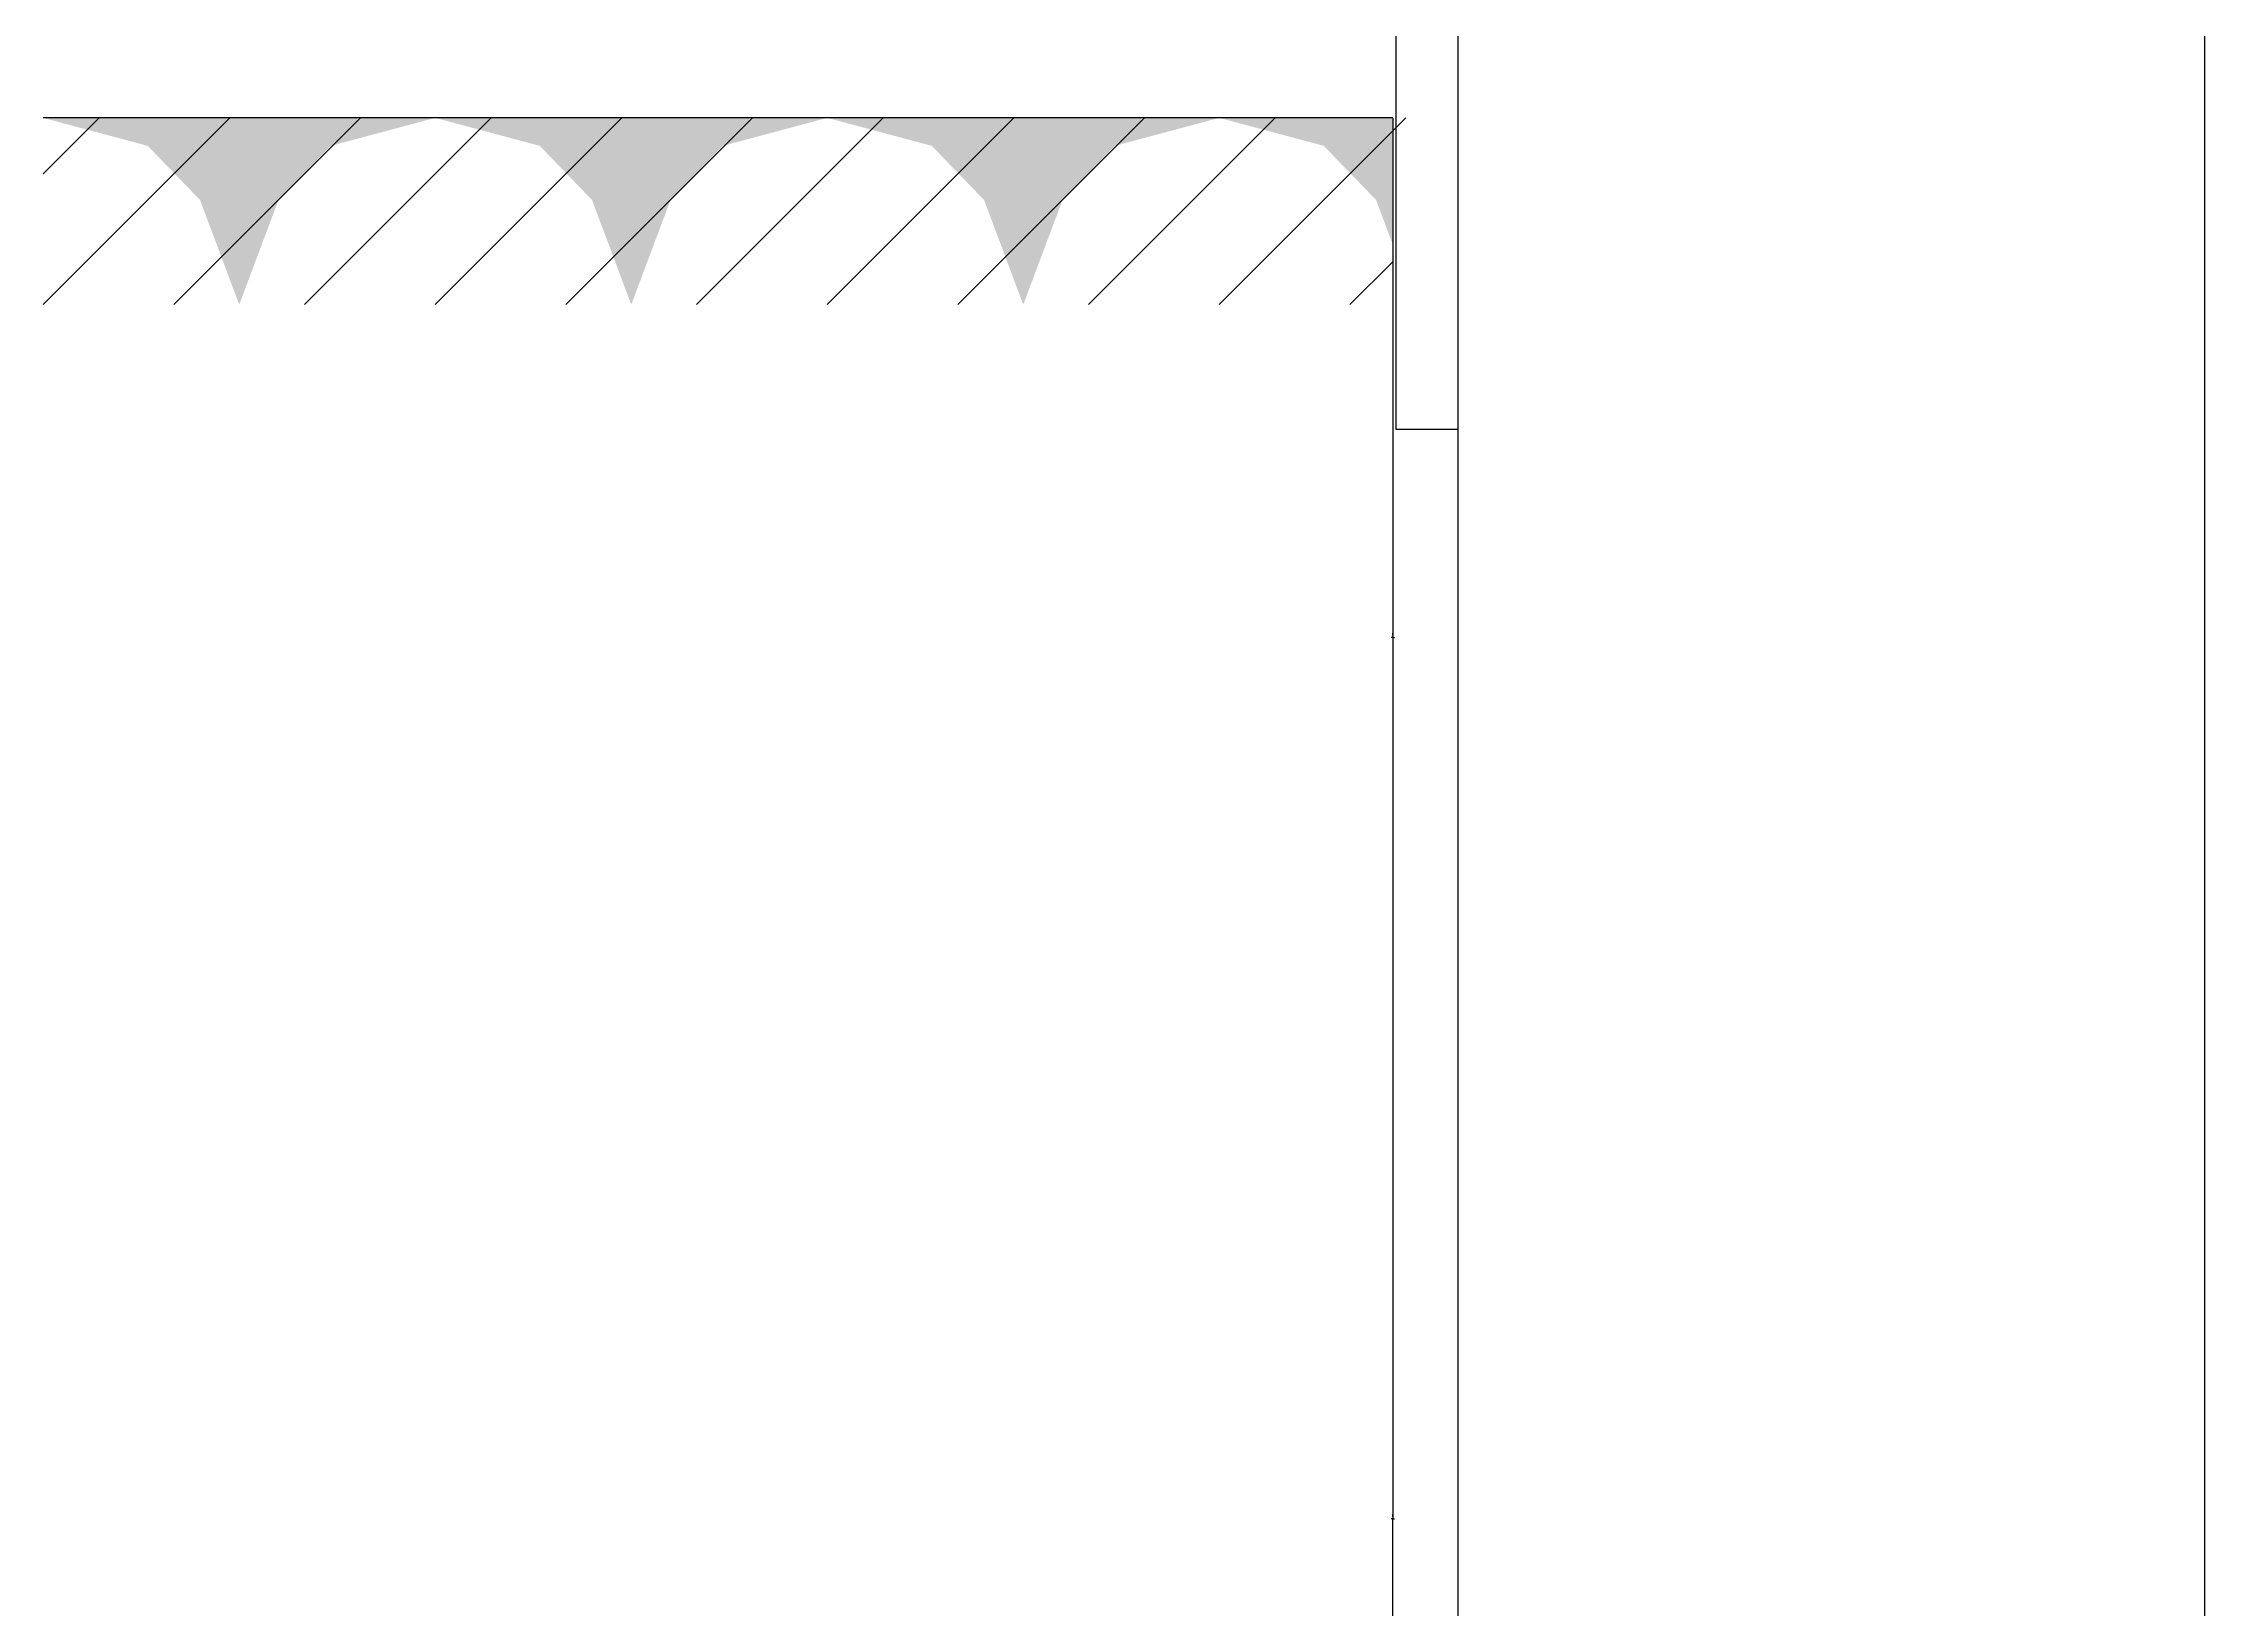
# Model space of a CAD drawing. Header units: metres. Extents: x 8939 to 13072, y 16704 to 19101.
# Drawn here: x 8939 to 9634, y 17444 to 17947 of the extents above; entities that cross this region are included whole.
import ezdxf

# ---------------------------------------------------------------- set-up
doc = ezdxf.new("R2010")
doc.units = ezdxf.units.M
for name, color, linetype in [('PUB_DIM', 3, 'Continuous'), ('PUB_HATCH', 7, 'Continuous'), ('S_SURFACE', 6, 'Continuous'), ('WALL', 255, 'Continuous')]:
    doc.layers.add(name, color=color, linetype=linetype)
doc.dimstyles.get("Standard").update_dxf_attribs({"dimtxt": 2.5, "dimasz": 2.5, "dimexe": 1.25, "dimexo": 0.625, "dimtad": 1, "dimcen": 2.5, "dimazin": 3, "dimtfac": 1, "dimtmove": 0, "dimatfit": 3})

# ---------------------------------------------------------------- blocks, each defined once
blk = doc.blocks.new('*D1')
for p, q in [((9373.1, 17822.93), (9373.1, 17472.93)), ((9372.85, 17472.93), (9372.6, 17472.93)), ((9373.1, 17122.93), (9373.1, 17472.93)), ((9373.1, 17472.93), (9373.1, 17472.93)), ((9373.35, 17472.93), (9373.6, 17472.93))]:
    blk.add_line(p, q)
at = {"layer": 'Defpoints'}
for p in [(9373.1, 17822.93), (9373.1, 17472.93), (9373.1, 17122.93)]:
    blk.add_point(p, dxfattribs=at)
at = {"layer": 'PUB_DIM', "insert": (9373.1, 17474.055), "char_height": 1, "attachment_point": 5}
blk.add_mtext('0', dxfattribs=at)
blk = doc.blocks.new('*D5')
for p, q in [((9373.1, 17922.93), (9373.1, 17756.05)), ((9373.1, 17822.93), (9373.1, 17756.05)), ((9372.85, 17756.05), (9372.6, 17756.05)), ((9373.1, 17756.05), (9373.1, 17756.05)), ((9373.35, 17756.05), (9373.6, 17756.05))]:
    blk.add_line(p, q)
at = {"layer": 'Defpoints'}
for p in [(9373.1, 17922.93), (9373.1, 17822.93), (9373.1, 17756.05)]:
    blk.add_point(p, dxfattribs=at)
at = {"layer": 'PUB_DIM', "insert": (9373.1, 17757.175), "char_height": 1, "attachment_point": 5}
blk.add_mtext('0', dxfattribs=at)

msp = doc.modelspace()

# ---------------------------------------------------------------- linework, layer by layer
at = {"layer": 'PUB_HATCH'}
for p, q in [((8939.32, 17863.04), (8999.32, 17923.04)), ((8939.32, 17905.04), (8957.32, 17923.04)), ((8981.32, 17863.04), (9041.32, 17923.04)), ((9023.32, 17863.04), (9083.32, 17923.04)), ((9065.32, 17863.04), (9125.32, 17923.04)), ((9107.32, 17863.04), (9167.32, 17923.04)), ((9149.32, 17863.04), (9209.32, 17923.04)), ((9191.32, 17863.04), (9251.32, 17923.04)), ((9233.32, 17863.04), (9293.32, 17923.04)), ((9275.32, 17863.04), (9335.32, 17923.04)), ((9317.32, 17863.04), (9377.32, 17923.04)), ((9359.32, 17863.04), (9373.1, 17876.82))]:
    msp.add_line(p, q, dxfattribs=at)
msp.add_lwpolyline([(9373.1, 17923.04), (8939.32, 17923.04)], dxfattribs=at)
for points in [[(8939.32, 17923.04), (9065.32, 17923.04), (8972.92, 17914.04), (9031.72, 17914.04)], [(9065.32, 17923.04), (9191.32, 17923.04), (9098.92, 17914.04), (9157.72, 17914.04)], [(9191.32, 17923.04), (9317.32, 17923.04), (9224.92, 17914.04), (9283.72, 17914.04)], [(9317.32, 17923.04), (9373.1, 17923.04), (9350.92, 17914.04), (9373.1, 17914.04)], [(8972.92, 17914.04), (9031.72, 17914.04), (8989.72, 17896.64), (9014.92, 17896.64)], [(9098.92, 17914.04), (9157.72, 17914.04), (9115.72, 17896.64), (9140.92, 17896.64)], [(9224.92, 17914.04), (9283.72, 17914.04), (9241.72, 17896.64), (9266.92, 17896.64)], [(9350.92, 17914.04), (9373.1, 17914.04), (9367.72, 17896.64), (9373.1, 17896.64)], [(8989.72, 17896.64), (9014.92, 17896.64), (9002.32, 17863.04)], [(9115.72, 17896.64), (9140.92, 17896.64), (9128.32, 17863.04)], [(9241.72, 17896.64), (9266.92, 17896.64), (9254.32, 17863.04)], [(9367.72, 17896.64), (9373.1, 17896.64), (9373.1, 17882.28)]]:
    msp.add_solid(points, dxfattribs=at)
at = {"layer": 'S_SURFACE'}
for p, q in [((9374.06, 18402.45), (9374.06, 17823.04)), ((9374.06, 17823.04), (9394.06, 17823.04))]:
    msp.add_line(p, q, dxfattribs=at)
at = {"layer": 'WALL'}
for p, q in [((9394.06, 17123.04), (9394.06, 18162.45)), ((9634.06, 17123.04), (9634.06, 18162.45))]:
    msp.add_line(p, q, dxfattribs=at)

# ---------------------------------------------------------------- dimensions: what is measured, and where the dimension line sits
at = {"layer": 'PUB_DIM'}
for base, p1, p2, picture, middle in [((9373.1, 17756.05), (9373.1, 17922.93), (9373.1, 17822.93), '*D5', (9373.1, 17757.175)), ((9373.1, 17472.93), (9373.1, 17822.93), (9373.1, 17122.93), '*D1', (9373.1, 17474.055))]:
    dim = msp.add_linear_dim(base=base, p1=p1, p2=p2, dimstyle='Standard', dxfattribs=at)
    dim.commit()
    dim.dimension.update_dxf_attribs({"geometry": picture, "text_midpoint": middle})

doc.saveas('drawing.dxf')
